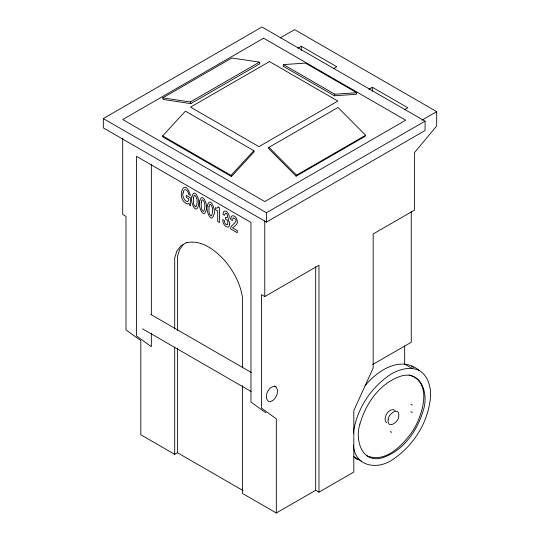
<?xml version="1.0" encoding="UTF-8"?>
<svg xmlns="http://www.w3.org/2000/svg" width="540" height="540" viewBox="0 0 540 540"><rect width="100%" height="100%" fill="white"/><g stroke="black" fill="none" stroke-linecap="round" stroke-linejoin="round"><path stroke-width="0.81" d="M353.396 433.08C356.434 408.996 371.331 386.748 391.675 373.687C400.073 369.185 410.117 366.289 419.243 370.44C427.558 375.476 430.407 385.243 430.663 394.443C429.307 420.91 413.89 446.006 391.675 460.215C376.265 470.286 354.55 465.939 353.403 445.075M283.493 64.598L283.088 66.163L334.395 95.783L356.312 94.284L356.717 92.718L305.411 63.099L283.493 64.598L334.8 94.217L356.717 92.718M334.395 95.783L334.8 94.217M268.954 147.359L268.475 148.419L296.096 176.195L365.155 136.323L365.634 135.27L338.013 107.487L268.954 147.359L296.582 175.136L296.096 176.195M183.607 244.262L179.665 249.426L177.464 256.365L177.464 330.527M162.635 135.905L185.423 111.145L253.827 150.64L254.232 151.74L231.444 176.499L163.04 137.005L162.635 135.905L231.039 175.399L231.444 176.499M231.039 175.399L253.827 150.64M365.047 385.729C377.575 370.386 400.788 355.158 419.243 370.44M103.322 118.577L261.941 27L425.061 121.176L425.061 130.498L266.45 222.075L103.322 127.899L103.322 118.577L266.45 212.753L425.061 121.176M162.749 97.875L231.809 58.003L259.436 62.127L259.916 63.734L190.856 103.606L163.235 99.488L162.749 97.875L190.377 101.993L259.436 62.127M280.321 37.861L294.604 29.612L436.678 111.638L436.678 125.982L414.538 152.51L414.538 210.08L373.167 233.969L373.167 368.05L353.822 410.589L353.822 472.048L318.971 492.17L315.684 490.273L276.318 513L242.44 493.445L242.44 385.567M297.83 48.256L301.293 46.258L336.812 66.764L333.349 68.762M368.867 89.269L372.33 87.271L407.849 107.777L404.386 109.775M296.582 175.136L365.634 135.27M421.679 120.299L436.678 111.638M276.318 513L276.318 418.865L261.488 408.105L261.488 294.644L264.776 296.548L318.971 265.255L318.971 492.17M122.702 138.098L122.702 214.522L125.989 216.419L125.989 329.873L140.819 340.632L140.819 434.774L174.697 454.329L177.464 452.729L243.027 490.583M372.782 364.473L411.251 342.266L411.251 211.559M187.029 242.325L180.839 245.862L176.897 251.026L174.697 257.965L174.697 328.752M186.314 242.757C201.096 239.341 214.556 249.75 224.12 259.855C233.267 270.446 240.145 283.176 242.44 297.074L242.44 367.868M358.034 459.459L356.42 459.02L353.889 456.82L361.577 461.261M409.151 374.976C433.323 382.111 422.381 415.618 412.952 430.643C403.259 444.798 385.54 463.786 366.593 455.679M275.994 386.748C269.001 384.183 262.71 397.967 269.028 401.753C275.744 401.72 281.023 389.63 274.536 385.911M412.364 368.557L404.669 364.115L404.669 345.911M410.967 404.204L412.364 405.007M410.967 411.689L412.364 412.493M390.278 431.548L391.675 432.358M150.694 314.408L251.228 372.452M142.614 328.867L251.154 391.534M265.795 412.783L250.965 402.03L250.965 222.44L136.519 156.357L136.519 335.954L151.342 346.707L151.342 333.221M411.554 366.005L413.411 367.619M395.233 410.495C389.387 406.58 381.807 418.277 386.627 422.793M190.377 101.993L190.856 103.606M372.33 87.271L372.33 91.355M315.684 266.733L315.684 490.273M301.293 46.258L301.293 50.342M266.45 212.753L266.45 222.075M264.776 220.961L264.776 296.548M177.464 348.226L177.464 452.729M174.697 347.294L174.697 454.329M151.342 164.653L151.342 314.678M193.496 197.91C193.671 200.732 192.632 205.274 195.669 206.901L196.06 206.786C197.505 203.465 197.944 197.586 194.71 195.237L194.015 195.71L193.496 197.91M201.245 202.379C201.42 205.207 200.381 209.75 203.418 211.376L203.81 211.262C205.254 207.941 205.693 202.061 202.46 199.712L201.764 200.185L201.245 202.379M208.994 206.854C209.162 209.675 208.13 214.225 211.167 215.851L211.559 215.737C212.996 212.416 213.442 206.53 210.209 204.181L209.513 204.653L208.994 206.854M183.134 192.895C181.136 196.587 187.934 206.24 188.899 198.889L186.253 197.363L186.253 195.359L190.485 197.802L190.485 205.726L189.371 205.085L189.108 203.162L187.718 204.025C174.839 199.942 184.343 174.596 190.377 195.406L188.676 194.42C188.487 192.314 187.11 189.675 184.741 189.641L183.803 190.391L183.134 192.895M230.843 218.491L230.789 219.638L232.376 220.556L233.26 217.661C240.968 221.704 229.851 224.397 230.607 228.893L237.263 232.733L237.263 230.587L232.517 227.846C234.866 225.767 238.97 223.945 236.918 219.753C236.743 216.236 230.803 213.361 230.843 218.491M191.957 196.587C189.594 200.036 195.737 216.054 198.43 205.558C200.799 202.109 194.65 186.091 191.957 196.587M199.706 201.062C197.343 204.505 203.486 220.529 206.179 210.026C208.548 206.584 202.399 190.559 199.706 201.062M207.454 205.538C205.092 208.98 211.235 225.005 213.928 214.501C216.297 211.059 210.148 195.035 207.454 205.538M229.628 224.114L229.351 225.841L228.596 226.82A4.705 2.72 60 0 1 226.854 226.942C223.938 225.788 222.757 222.426 222.75 219.51L224.336 220.421L224.775 222.925L226.172 224.626L227.738 224.471L227.819 221.576A2.329 1.343 60 0 0 226.847 220.037L225.491 219.098L225.491 217.303L226.969 217.701C228.528 216.513 227.3 213.232 225.41 213.097L224.512 215.339L222.932 214.427L223.844 211.37L225.464 210.965A4.239 2.444 60 0 1 227.279 212.179C228.919 213.955 230.107 217.141 228.474 219.226C227.225 219.726 230.675 222.446 229.628 224.114M388.166 419.459C386.802 429.894 398.729 422.401 398.736 416.495C400.1 406.06 388.166 413.552 388.166 419.459M359.91 424.076C354.854 439.243 361.327 463.091 381.571 458.035C403.137 451.406 417.467 430.731 423.441 409.826C428.497 394.659 422.024 370.811 401.78 375.867C380.214 382.495 365.884 403.171 359.91 424.076M218.147 206.941L217.141 208.251L215.305 207.745L215.305 209.642L217.701 211.025L217.701 221.441L219.443 222.446L219.443 207.691L218.147 206.941M263.608 38.192L122.702 119.543L264.776 201.569L405.682 120.218L263.608 38.192M269.453 61.574L190.532 107.143L258.937 146.637L337.858 101.068L269.453 61.574"/></g></svg>
